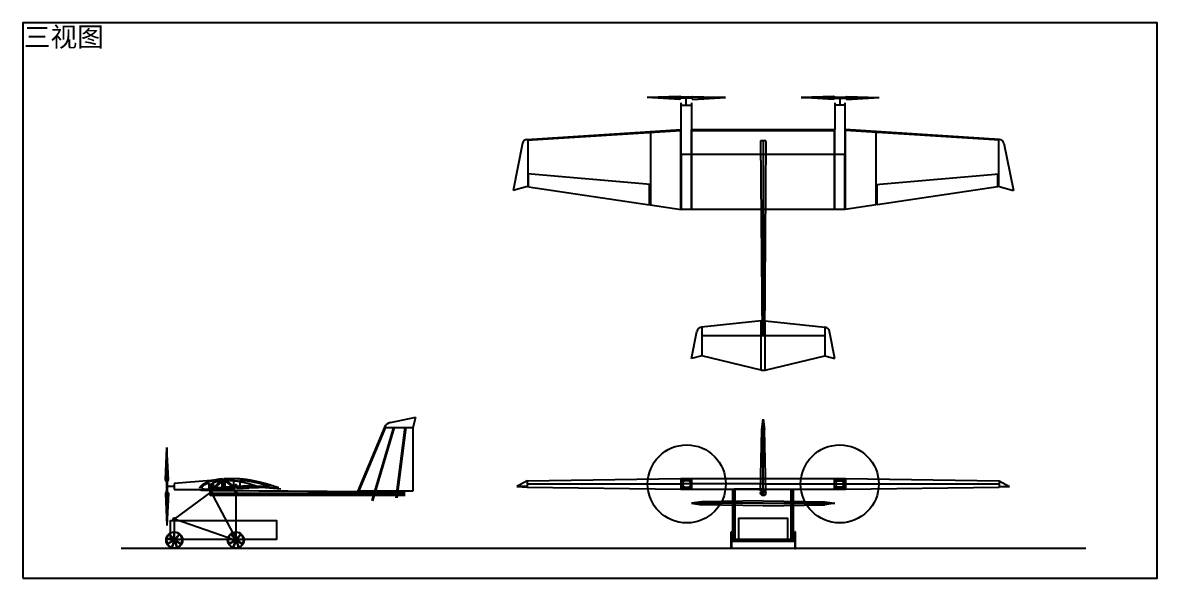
# Model space of a CAD drawing. Header units: millimetres. Extents: x 387 to 11444, y 601 to 6721.
# Drawn here: x 474 to 6007, y 601 to 3312 of the extents above; entities that cross this region are included whole.
import ezdxf

# ---------------------------------------------------------------- set-up
doc = ezdxf.new("R2010")
doc.units = ezdxf.units.MM
doc.layers.add('1', color=115, linetype='Continuous', plot=False)
doc.layers.add('tan', color=6, linetype='Continuous')
doc.styles.get("Standard").update_dxf_attribs({"font": 'arial.ttf'})

msp = doc.modelspace()

# ---------------------------------------------------------------- linework, layer by layer
for p, q in [((3678.071, 2952.058), (3519.499, 2946.058)), ((3900.499, 2946.058), (3519.499, 2946.058)), ((3677.928, 2936.987), (3519.499, 2946.058)), ((3684.999, 2944.058), (3677.928, 2936.987)), ((3684.999, 2948.058), (3678.071, 2952.058)), ((3734.999, 2948.058), (3684.999, 2948.058)), ((3734.999, 2944.058), (3684.999, 2944.058)), ((3709.999, 2910.058), (3709.999, 2944.058)), ((3734.999, 2948.058), (3741.927, 2952.058)), ((3734.999, 2944.058), (3742.07, 2936.987)), ((3741.927, 2952.058), (3900.499, 2946.058)), ((3742.07, 2936.987), (3900.499, 2946.058)), ((4428.071, 2952.058), (4269.499, 2946.058)), ((4269.499, 2946.058), (4650.499, 2946.058)), ((4427.928, 2936.987), (4269.499, 2946.058)), ((4434.999, 2944.058), (4427.928, 2936.987)), ((4434.999, 2948.058), (4428.071, 2952.058)), ((4434.999, 2948.058), (4484.999, 2948.058)), ((4434.999, 2944.058), (4484.999, 2944.058)), ((4459.999, 2910.058), (4459.999, 2944.058)), ((4484.999, 2948.058), (4491.927, 2952.058)), ((4484.999, 2944.058), (4492.07, 2936.987)), ((4491.927, 2952.058), (4650.499, 2946.058)), ((4492.07, 2936.987), (4650.499, 2946.058)), ((3684.999, 2790.058), (3684.999, 2920.058)), ((3684.999, 2910.058), (3734.999, 2910.058)), ((3734.999, 2920.058), (3734.999, 2790.058)), ((4434.999, 2920.058), (4434.999, 2790.058)), ((4484.999, 2910.058), (4434.999, 2910.058)), ((4484.999, 2790.058), (4484.999, 2920.058)), ((2932.589, 2741.904), (3684.999, 2790.058)), ((2932.589, 2737.904), (3684.999, 2786.058)), ((3535.999, 2780.458), (3535.999, 2422.309)), ((3682.999, 2400.058), (3682.999, 2790.058)), ((3684.999, 2400.058), (3684.999, 2790.058)), ((3734.999, 2790.058), (4434.999, 2790.058)), ((3734.999, 2400.058), (3734.999, 2790.058)), ((3734.999, 2786.058), (4434.999, 2786.058)), ((3736.999, 2400.058), (3736.999, 2790.058)), ((4432.999, 2400.058), (4432.999, 2790.058)), ((4434.999, 2400.058), (4434.999, 2790.058)), ((5237.409, 2741.904), (4484.999, 2790.058)), ((4484.999, 2400.058), (4484.999, 2790.058)), ((5237.409, 2737.904), (4484.999, 2786.058)), ((4486.999, 2400.058), (4486.999, 2790.058)), ((4633.999, 2780.458), (4633.999, 2422.309)), ((2911.512, 2723.5), (2864.999, 2493.003)), ((2936.999, 2742.058), (2936.999, 2511.759)), ((4072.499, 2735.058), (4079.499, 1785.058)), ((4097.499, 2735.058), (4072.499, 2735.058)), ((4084.999, 2735.058), (4084.999, 1785.058)), ((4097.499, 2735.058), (4090.499, 1785.058)), ((5232.999, 2742.058), (5232.999, 2511.759)), ((5258.486, 2723.5), (5304.999, 2493.003)), ((3684.999, 2670.058), (4484.999, 2670.058)), ((3686.999, 2400.058), (3686.999, 2670.058)), ((4482.999, 2400.058), (4482.999, 2670.058)), ((3535.999, 2522.636), (2934.999, 2574.058)), ((2940.999, 2511.162), (2940.999, 2573.545)), ((4633.999, 2522.636), (5234.999, 2574.058)), ((5228.999, 2511.162), (5228.999, 2573.545)), ((2934.999, 2511.759), (2864.999, 2493.003)), ((2934.999, 2511.759), (2936.999, 2511.759)), ((2940.999, 2511.162), (3529.999, 2423.205)), ((3529.999, 2423.205), (3529.999, 2523.149)), ((4639.999, 2423.205), (4639.999, 2523.149)), ((5228.999, 2511.162), (4639.999, 2423.205)), ((5234.999, 2511.759), (5232.999, 2511.759)), ((5234.999, 2511.759), (5304.999, 2493.003)), ((3533.999, 2422.607), (3684.999, 2400.058)), ((4484.999, 2400.058), (3684.999, 2400.058)), ((4635.999, 2422.607), (4484.999, 2400.058)), ((4074.999, 1857.058), (3784.829, 1827.04)), ((3784.999, 1827.058), (3784.999, 1687.058)), ((4074.999, 1617.058), (4074.999, 1857.058)), ((4074.999, 1857.058), (4094.999, 1857.058)), ((4094.999, 1617.058), (4094.999, 1857.058)), ((4094.999, 1857.058), (4385.169, 1827.04)), ((4384.999, 1827.058), (4384.999, 1687.058)), ((3734.999, 1673.661), (3761.122, 1805.434)), ((3784.999, 1785.058), (4384.999, 1785.058)), ((4434.999, 1673.661), (4408.876, 1805.434)), ((3784.999, 1687.058), (3734.999, 1673.661)), ((4074.999, 1617.058), (3784.999, 1687.058)), ((4094.999, 1617.058), (4384.999, 1687.058)), ((4384.999, 1687.058), (4434.999, 1673.661)), ((4074.999, 1617.058), (4094.999, 1617.058)), ((2267.422, 1361.327), (2391.797, 1387.058)), ((2378.4, 1337.058), (2391.797, 1387.058)), ((2238.638, 1337.626), (2108.4, 1027.058)), ((2242.638, 1337.626), (2112.4, 1027.058)), ((2281.481, 1337.621), (2176.561, 980.204)), ((2283.4, 1337.058), (2178.48, 979.64)), ((2285.319, 1336.495), (2180.399, 979.077)), ((2238.4, 1337.058), (2378.4, 1337.058)), ((2295.235, 994.268), (2338.439, 1337.682)), ((2300.196, 993.644), (2343.4, 1337.058)), ((2378.4, 1027.058), (2378.4, 1337.058)), ((4077.999, 1327.058), (4084.999, 1377.058)), ((4084.999, 1327.058), (4084.999, 1377.058)), ((4084.999, 1377.058), (4091.999, 1327.058)), ((4071.499, 1027.058), (4077.999, 1327.058)), ((4091.999, 1327.058), (4077.999, 1327.058)), ((4084.999, 1027.058), (4084.999, 1327.058)), ((4098.499, 1027.058), (4091.999, 1327.058)), ((1452.4, 1083.77), (1212.4, 1063.77)), ((1389.9, 1031.191), (1389.9, 1058.77)), ((1396.9, 1031.532), (1396.9, 1058.77)), ((1450.4, 1081.508), (1450.4, 1085.508)), ((1450.4, 1081.508), (1454.4, 1081.508)), ((1452.4, 1033.77), (1452.4, 1083.77)), ((1452.4, 1081.508), (1452.4, 1036.033)), ((1454.4, 1081.508), (1454.4, 1085.815)), ((1509.9, 1039.882), (1509.9, 1058.77)), ((1516.9, 1040.406), (1516.9, 1058.77)), ((1523.4, 1083.486), (1523.4, 1085.626)), ((1525.4, 1083.486), (1523.4, 1083.486)), ((1525.4, 1083.486), (1525.4, 1086.486)), ((2933.999, 1076.866), (2883.999, 1048.796)), ((2933.999, 1076.866), (3683.999, 1087.366)), ((2933.999, 1076.866), (2933.999, 1045.866)), ((2933.999, 1061.366), (3683.999, 1061.366)), ((3683.999, 1087.366), (3683.999, 1035.366)), ((3684.999, 1087.366), (3684.999, 1035.366)), ((3684.999, 1087.366), (4484.999, 1087.366)), ((4084.999, 1061.366), (3684.999, 1061.366)), ((3736.999, 1086.366), (3686.999, 1086.366)), ((3686.999, 1086.366), (3686.999, 1036.366)), ((3736.999, 1076.366), (3686.999, 1076.366)), ((3736.999, 1036.366), (3736.999, 1086.366)), ((4084.999, 1061.366), (4484.999, 1061.366)), ((4432.999, 1036.366), (4432.999, 1086.366)), ((4432.999, 1086.366), (4482.999, 1086.366)), ((4432.999, 1076.366), (4482.999, 1076.366)), ((4482.999, 1086.366), (4482.999, 1036.366)), ((4484.999, 1061.366), (4484.999, 1087.366)), ((4484.999, 1061.366), (4484.999, 1035.366)), ((4485.999, 1087.366), (5235.999, 1076.866)), ((4485.999, 1087.366), (4485.999, 1035.366)), ((4485.999, 1061.366), (5235.999, 1061.366)), ((5235.999, 1076.866), (5235.999, 1045.866)), ((5235.999, 1076.866), (5285.999, 1048.796)), ((1212.4, 1048.77), (1178.4, 1048.77)), ((1212.4, 1033.77), (1452.4, 1033.77)), ((1393.4, 1022.175), (1213.4, 891.175)), ((1388.4, 1030.558), (2338.4, 1023.558)), ((1388.4, 1004.558), (1388.4, 1029.558)), ((1388.4, 1029.558), (2338.4, 1022.558)), ((1388.4, 1017.058), (2338.4, 1017.058)), ((2338.4, 1011.558), (1388.4, 1004.558)), ((2338.4, 1010.558), (1388.4, 1003.558)), ((1388.4, 1007.058), (2338.4, 1007.058)), ((1513.4, 797.675), (1393.4, 1022.175)), ((1450.4, 1035.219), (1450.4, 1036.033)), ((1454.4, 1036.033), (1450.4, 1036.033)), ((1454.4, 1036.033), (1454.4, 1035.533)), ((1513.4, 1022.175), (1513.4, 797.675)), ((1523.4, 1040.883), (1523.4, 1043.025)), ((1525.4, 1043.025), (1523.4, 1043.025)), ((1525.4, 1040.025), (1525.4, 1043.025)), ((1621.4, 1046.79), (1733.041, 1037.268)), ((2108.4, 1027.058), (2378.4, 1027.058)), ((2933.999, 1048.796), (2883.999, 1048.796)), ((2883.999, 1048.796), (2933.999, 1045.866)), ((2933.999, 1045.866), (3683.999, 1035.366)), ((3684.999, 1035.366), (4484.999, 1035.366)), ((3686.999, 1046.366), (3736.999, 1046.366)), ((3686.999, 1036.366), (3736.999, 1036.366)), ((3936.999, 792.175), (3936.999, 1035.366)), ((3938.999, 792.175), (3938.999, 1035.366)), ((3940.999, 792.175), (3940.999, 1035.366)), ((3942.999, 792.175), (3942.999, 1035.366)), ((4084.999, 1035.366), (3942.999, 1035.366)), ((3944.999, 792.175), (3944.999, 1035.366)), ((3946.999, 792.175), (3946.999, 1035.366)), ((3948.999, 792.175), (3948.999, 1035.366)), ((4071.499, 1027.058), (4098.499, 1027.058)), ((4220.999, 792.175), (4220.999, 1035.366)), ((4222.999, 792.175), (4222.999, 1035.366)), ((4224.999, 792.175), (4224.999, 1035.366)), ((4226.999, 792.175), (4226.999, 1035.366)), ((4228.999, 792.175), (4228.999, 1035.366)), ((4230.999, 792.175), (4230.999, 1035.366)), ((4232.999, 792.175), (4232.999, 1035.366)), ((4482.999, 1046.366), (4432.999, 1046.366)), ((4482.999, 1036.366), (4432.999, 1036.366)), ((4485.999, 1035.366), (5235.999, 1045.866)), ((5235.999, 1048.796), (5285.999, 1048.796)), ((5285.999, 1048.796), (5235.999, 1045.866)), ((3784.999, 974.058), (3734.999, 967.058)), ((3784.999, 967.058), (3734.999, 967.058)), ((3734.999, 967.058), (3784.999, 960.058)), ((4084.999, 979.058), (3784.999, 974.058)), ((3784.999, 960.058), (3784.999, 974.058)), ((4084.999, 967.058), (3784.999, 967.058)), ((4084.999, 955.058), (3784.999, 960.058)), ((4084.999, 979.058), (4384.999, 974.058)), ((4084.999, 967.058), (4384.999, 967.058)), ((4084.999, 955.058), (4384.999, 960.058)), ((4384.999, 960.058), (4384.999, 974.058)), ((4384.999, 974.058), (4434.999, 967.058)), ((4384.999, 967.058), (4434.999, 967.058)), ((4434.999, 967.058), (4384.999, 960.058)), ((1213.4, 891.175), (1513.4, 787.175)), ((1213.4, 791.175), (1213.4, 891.175)), ((3940.999, 901.175), (3948.999, 901.175)), ((3940.999, 893.175), (3948.999, 893.175)), ((4228.999, 901.175), (4220.999, 901.175)), ((4228.999, 893.175), (4220.999, 893.175)), ((3927.999, 747.175), (3927.999, 827.175)), ((3927.999, 827.175), (3929.999, 827.175)), ((3929.999, 827.175), (3929.999, 747.175)), ((3934.999, 792.175), (4234.999, 792.175)), ((3934.999, 782.175), (4234.999, 782.175)), ((4239.999, 827.175), (4239.999, 747.175)), ((4241.999, 827.175), (4239.999, 827.175)), ((4241.999, 747.175), (4241.999, 827.175)), ((5658.34, 747.175), (953.4, 747.175)), ((3929.999, 747.175), (3927.999, 747.175)), ((4239.999, 747.175), (4241.999, 747.175))]:
    msp.add_line(p, q)
at = {"linetype": 'Continuous'}
for points in [[(1450.4, 1085.508), (1449.923, 1085.47), (1446.217, 1085.143), (1442.539, 1084.78), (1438.861, 1084.377), (1435.203, 1083.942), (1431.57, 1083.472), (1427.949, 1082.961), (1424.352, 1082.415), (1420.776, 1081.825), (1417.219, 1081.199), (1413.688, 1080.529), (1410.177, 1079.82), (1406.702, 1079.067), (1403.255, 1078.274), (1399.841, 1077.433), (1396.451, 1076.549), (1393.097, 1075.621), (1389.788, 1074.653), (1386.525, 1073.638), (1383.304, 1072.575), (1380.132, 1071.477), (1377.031, 1070.332), (1373.989, 1069.143), (1371.011, 1067.911), (1368.114, 1066.643), (1365.306, 1065.344), (1362.604, 1064.015), (1360.009, 1062.662), (1357.531, 1061.29), (1355.195, 1059.916), (1353.001, 1058.542), (1350.956, 1057.189), (1349.081, 1055.863), (1347.365, 1054.572), (1345.808, 1053.327), (1344.411, 1052.139), (1343.158, 1051.008), (1342.045, 1049.933), (1341.053, 1048.918), (1340.169, 1047.959), (1339.387, 1047.061), (1338.7, 1046.207), (1338.086, 1045.398), (1337.546, 1044.639), (1337.074, 1043.918), (1336.656, 1043.227), (1336.288, 1042.572), (1335.962, 1041.944), (1335.676, 1041.349), (1335.424, 1040.775), (1335.377, 1040.66)], [(1450.478, 1084.511), (1450.006, 1084.474), (1446.31, 1084.147), (1442.643, 1083.785), (1438.975, 1083.384), (1435.326, 1082.95), (1431.704, 1082.481), (1428.093, 1081.972), (1424.509, 1081.427), (1420.944, 1080.839), (1417.399, 1080.215), (1413.88, 1079.548), (1410.382, 1078.841), (1406.92, 1078.091), (1403.487, 1077.301), (1400.087, 1076.464), (1396.711, 1075.583), (1393.371, 1074.659), (1390.077, 1073.696), (1386.83, 1072.686), (1383.624, 1071.628), (1380.469, 1070.535), (1377.386, 1069.397), (1374.362, 1068.215), (1371.403, 1066.99), (1368.524, 1065.731), (1365.737, 1064.442), (1363.056, 1063.122), (1360.482, 1061.781), (1358.027, 1060.422), (1355.714, 1059.061), (1353.542, 1057.701), (1351.521, 1056.364), (1349.67, 1055.055), (1347.978, 1053.782), (1346.445, 1052.556), (1345.07, 1051.386), (1343.84, 1050.276), (1342.75, 1049.224), (1341.778, 1048.23), (1340.913, 1047.292), (1340.154, 1046.419), (1339.487, 1045.591), (1338.891, 1044.806), (1338.372, 1044.076), (1337.92, 1043.385), (1337.519, 1042.723), (1337.168, 1042.097), (1336.857, 1041.497), (1336.585, 1040.93), (1336.344, 1040.382), (1336.301, 1040.279)], [(1621.4, 1046.79), (1621.2, 1046.866), (1620.999, 1046.943), (1620.8, 1047.019), (1620.6, 1047.096), (1620.036, 1047.32), (1619.473, 1047.548), (1618.912, 1047.779), (1618.352, 1048.013), (1617.491, 1048.374), (1616.629, 1048.734), (1615.767, 1049.093), (1614.903, 1049.445), (1613.768, 1049.898), (1612.628, 1050.341), (1611.485, 1050.772), (1610.338, 1051.195), (1608.923, 1051.704), (1607.504, 1052.202), (1606.082, 1052.69), (1604.657, 1053.172), (1602.972, 1053.734), (1601.286, 1054.287), (1599.597, 1054.835), (1597.906, 1055.377), (1595.984, 1055.986), (1594.062, 1056.588), (1592.136, 1057.184), (1590.209, 1057.773), (1588.08, 1058.417), (1585.95, 1059.053), (1583.817, 1059.682), (1581.682, 1060.304), (1579.376, 1060.965), (1577.068, 1061.618), (1574.758, 1062.261), (1572.444, 1062.895), (1569.99, 1063.557), (1567.534, 1064.209), (1565.075, 1064.849), (1562.612, 1065.478), (1560.038, 1066.122), (1557.463, 1066.752), (1554.884, 1067.369), (1552.301, 1067.971), (1549.635, 1068.578), (1546.966, 1069.167), (1544.294, 1069.74), (1541.616, 1070.297), (1538.883, 1070.846), (1536.146, 1071.375), (1533.405, 1071.884), (1530.66, 1072.373), (1527.876, 1072.848), (1525.088, 1073.301), (1522.298, 1073.733), (1519.503, 1074.143), (1516.689, 1074.534), (1513.875, 1074.902), (1511.057, 1075.248), (1508.235, 1075.57), (1505.415, 1075.869), (1502.594, 1076.144), (1499.771, 1076.396), (1496.945, 1076.625), (1494.143, 1076.828), (1491.341, 1077.008), (1488.536, 1077.164), (1485.73, 1077.296), (1482.971, 1077.401), (1480.211, 1077.482), (1477.451, 1077.539), (1474.69, 1077.57), (1471.995, 1077.576), (1469.301, 1077.558), (1466.608, 1077.513), (1463.914, 1077.443), (1461.309, 1077.35), (1458.705, 1077.231), (1456.104, 1077.086), (1453.503, 1076.913), (1451.01, 1076.72), (1448.52, 1076.501), (1446.033, 1076.255), (1443.548, 1075.98), (1441.187, 1075.691), (1438.83, 1075.376), (1436.477, 1075.031), (1434.128, 1074.657), (1431.915, 1074.277), (1429.707, 1073.868), (1427.506, 1073.43), (1425.31, 1072.962), (1423.262, 1072.496), (1421.222, 1072.001), (1419.188, 1071.477), (1417.162, 1070.924), (1415.292, 1070.383), (1413.431, 1069.815), (1411.579, 1069.218), (1409.736, 1068.59), (1408.059, 1067.987), (1406.393, 1067.356), (1404.738, 1066.696), (1403.096, 1066.006), (1401.622, 1065.355), (1400.161, 1064.677), (1398.714, 1063.97), (1397.283, 1063.232), (1396.023, 1062.547), (1394.778, 1061.835), (1393.551, 1061.094), (1392.341, 1060.323), (1391.299, 1059.621), (1390.275, 1058.894), (1389.273, 1058.139), (1388.295, 1057.353), (1387.478, 1056.654), (1386.684, 1055.931), (1385.913, 1055.181), (1385.17, 1054.4), (1384.572, 1053.725), (1384.003, 1053.027), (1383.468, 1052.306), (1382.976, 1051.56), (1382.615, 1050.942), (1382.285, 1050.304), (1381.985, 1049.643), (1381.716, 1048.956), (1381.538, 1048.419), (1381.405, 1047.873), (1381.349, 1047.327), (1381.4, 1046.79), (1381.537, 1046.363), (1381.752, 1045.958), (1382.03, 1045.589), (1382.357, 1045.266), (1382.908, 1044.887), (1383.515, 1044.606), (1384.158, 1044.395), (1384.817, 1044.222), (1385.782, 1043.994), (1386.741, 1043.787), (1387.698, 1043.603), (1388.66, 1043.444), (1389.938, 1043.273), (1391.225, 1043.138), (1392.518, 1043.034), (1393.812, 1042.951), (1395.417, 1042.869), (1397.021, 1042.807), (1398.624, 1042.763), (1400.228, 1042.737), (1402.134, 1042.725), (1404.041, 1042.733), (1405.947, 1042.757), (1407.855, 1042.796), (1410.048, 1042.853), (1412.241, 1042.925), (1414.433, 1043.008), (1416.624, 1043.102), (1419.084, 1043.219), (1421.543, 1043.346), (1424.001, 1043.482), (1426.46, 1043.627), (1429.162, 1043.793), (1431.863, 1043.967), (1434.563, 1044.148), (1437.264, 1044.334), (1440.181, 1044.54), (1443.096, 1044.75), (1446.011, 1044.965), (1448.926, 1045.182), (1452.025, 1045.415), (1455.123, 1045.651), (1458.221, 1045.888), (1461.32, 1046.126), (1464.567, 1046.377), (1467.814, 1046.627), (1471.061, 1046.878), (1474.308, 1047.127), (1477.668, 1047.383), (1481.025, 1047.638), (1484.384, 1047.888), (1487.744, 1048.137), (1491.174, 1048.386), (1494.605, 1048.631), (1498.035, 1048.871), (1501.467, 1049.105), (1504.928, 1049.335), (1508.388, 1049.558), (1511.85, 1049.774), (1515.312, 1049.981), (1518.761, 1050.179), (1522.209, 1050.367), (1525.658, 1050.545), (1529.108, 1050.712), (1532.495, 1050.864), (1535.88, 1051.005), (1539.267, 1051.134), (1542.656, 1051.248), (1545.93, 1051.345), (1549.203, 1051.428), (1552.477, 1051.496), (1555.752, 1051.548), (1558.862, 1051.583), (1561.97, 1051.602), (1565.078, 1051.606), (1568.187, 1051.593), (1571.079, 1051.564), (1573.969, 1051.52), (1576.859, 1051.458), (1579.75, 1051.379), (1582.375, 1051.292), (1584.998, 1051.187), (1587.62, 1051.066), (1590.243, 1050.926), (1592.555, 1050.787), (1594.865, 1050.632), (1597.175, 1050.459), (1599.483, 1050.267), (1601.44, 1050.087), (1603.395, 1049.891), (1605.348, 1049.675), (1607.3, 1049.437), (1608.854, 1049.23), (1610.406, 1049.007), (1611.955, 1048.764), (1613.501, 1048.503), (1614.611, 1048.302), (1615.718, 1048.089), (1616.822, 1047.864), (1617.924, 1047.627), (1618.58, 1047.48), (1619.234, 1047.329), (1619.886, 1047.172), (1620.538, 1047.01), (1620.753, 1046.955), (1620.969, 1046.901), (1621.184, 1046.846), (1621.4, 1046.79), (1621.4, 1046.79)], [(1389.9, 1058.77), (1396.9, 1058.77)], [(1523.4, 1085.626), (1521.832, 1085.737), (1518.007, 1085.981), (1514.191, 1086.2), (1510.37, 1086.384), (1506.544, 1086.551), (1502.736, 1086.687), (1498.924, 1086.791), (1495.11, 1086.871), (1491.306, 1086.923), (1487.51, 1086.943), (1483.709, 1086.935), (1479.925, 1086.899), (1476.142, 1086.831), (1472.37, 1086.731), (1468.602, 1086.599), (1464.842, 1086.44), (1461.1, 1086.248), (1457.361, 1086.021), (1454.4, 1085.815)], [(1460.4, 1070.806), (1460.4, 1045.349)], [(1503.9, 1054.828), (1503.9, 1077.769)], [(1509.9, 1058.77), (1516.9, 1058.77)], [(1722.401, 1041.641), (1721.268, 1042.099), (1718.164, 1043.299), (1714.92, 1044.491), (1711.564, 1045.687), (1708.1, 1046.875), (1704.536, 1048.071), (1700.904, 1049.263), (1697.22, 1050.455), (1693.504, 1051.639), (1689.756, 1052.811), (1685.992, 1053.975), (1682.208, 1055.131), (1678.424, 1056.271), (1674.632, 1057.395), (1670.84, 1058.507), (1667.036, 1059.603), (1663.224, 1060.687), (1659.412, 1061.755), (1655.592, 1062.811), (1651.772, 1063.851), (1647.952, 1064.875), (1644.132, 1065.883), (1640.316, 1066.871), (1636.496, 1067.843), (1632.676, 1068.795), (1628.864, 1069.727), (1625.04, 1070.643), (1621.216, 1071.539), (1617.4, 1072.419), (1613.58, 1073.275), (1609.76, 1074.111), (1605.948, 1074.927), (1602.14, 1075.715), (1598.324, 1076.483), (1594.512, 1077.231), (1590.704, 1077.955), (1586.896, 1078.651), (1583.084, 1079.327), (1579.268, 1079.975), (1575.448, 1080.603), (1571.636, 1081.207), (1567.82, 1081.783), (1564, 1082.335), (1560.176, 1082.863), (1556.352, 1083.367), (1552.532, 1083.843), (1548.708, 1084.295), (1544.876, 1084.723), (1541.052, 1085.123), (1537.224, 1085.495), (1533.396, 1085.843), (1529.564, 1086.167), (1525.728, 1086.463), (1525.4, 1086.486)], [(1336.226, 1034.182), (1336.437, 1034.049), (1336.911, 1033.807), (1337.442, 1033.588), (1338.044, 1033.386), (1338.719, 1033.193), (1339.476, 1033.002), (1340.315, 1032.805), (1341.226, 1032.595), (1342.221, 1032.378), (1343.322, 1032.165), (1344.53, 1031.94), (1345.863, 1031.728), (1347.356, 1031.531), (1349.027, 1031.346), (1350.907, 1031.18), (1353.019, 1031.029), (1355.389, 1030.897), (1358.017, 1030.782), (1360.889, 1030.694), (1363.98, 1030.635), (1367.261, 1030.615), (1370.699, 1030.627), (1374.262, 1030.679), (1377.942, 1030.758), (1381.683, 1030.87), (1385.497, 1031.006), (1389.356, 1031.166), (1389.9, 1031.191)], [(1336.756, 1035.03), (1336.931, 1034.92), (1337.33, 1034.716), (1337.792, 1034.525), (1338.341, 1034.341), (1338.979, 1034.158), (1339.713, 1033.974), (1340.542, 1033.778), (1341.445, 1033.57), (1342.422, 1033.358), (1343.509, 1033.148), (1344.7, 1032.926), (1346.007, 1032.718), (1347.477, 1032.524), (1349.126, 1032.341), (1350.987, 1032.176), (1353.082, 1032.027), (1355.439, 1031.896), (1358.054, 1031.781), (1360.913, 1031.694), (1363.993, 1031.635), (1367.262, 1031.615), (1370.69, 1031.627), (1374.243, 1031.678), (1377.916, 1031.758), (1381.65, 1031.87), (1385.459, 1032.005), (1389.312, 1032.165), (1389.853, 1032.19)], [(1396.9, 1031.532), (1397.163, 1031.545), (1401.108, 1031.757), (1405.06, 1031.989), (1409.037, 1032.233), (1413.022, 1032.489), (1417.036, 1032.756), (1421.058, 1033.032), (1425.088, 1033.316), (1429.128, 1033.608), (1433.17, 1033.904), (1437.213, 1034.208), (1441.26, 1034.516), (1445.303, 1034.824), (1449.342, 1035.136), (1450.4, 1035.219)], [(1454.4, 1035.533), (1457.458, 1035.768), (1461.508, 1036.088), (1465.553, 1036.412), (1469.597, 1036.728), (1473.644, 1037.052), (1477.708, 1037.376), (1481.769, 1037.696), (1485.841, 1038.016), (1489.913, 1038.34), (1493.982, 1038.656), (1498.05, 1038.972), (1502.115, 1039.288), (1506.176, 1039.596), (1509.9, 1039.882)], [(1516.9, 1040.406), (1518.322, 1040.512), (1522.359, 1040.808), (1523.4, 1040.883)], [(1525.4, 1040.025), (1526.472, 1040.103), (1530.524, 1040.387), (1534.58, 1040.671), (1538.636, 1040.951), (1542.684, 1041.223), (1546.732, 1041.491), (1550.776, 1041.751), (1554.812, 1042.003), (1558.848, 1042.247), (1562.88, 1042.483), (1566.904, 1042.711), (1570.932, 1042.931), (1574.96, 1043.143), (1578.984, 1043.347), (1583.004, 1043.543), (1587.012, 1043.727), (1591.024, 1043.899), (1595.032, 1044.063), (1599.028, 1044.215), (1603.02, 1044.347), (1607.02, 1044.475), (1611.008, 1044.591), (1614.992, 1044.691), (1618.976, 1044.775), (1622.952, 1044.851), (1626.92, 1044.911), (1630.888, 1044.955), (1634.852, 1044.983), (1638.808, 1044.999), (1642.752, 1044.995), (1646.696, 1044.975), (1650.632, 1044.939), (1654.556, 1044.883), (1658.48, 1044.811), (1662.388, 1044.719), (1666.288, 1044.607), (1670.176, 1044.471), (1674.056, 1044.315), (1677.916, 1044.143), (1681.76, 1043.943), (1685.576, 1043.719), (1689.372, 1043.467), (1693.144, 1043.191), (1696.872, 1042.895), (1700.544, 1042.563), (1704.164, 1042.199), (1707.716, 1041.803), (1711.192, 1041.371), (1711.4, 1041.342)]]:
    msp.add_lwpolyline(points, dxfattribs=at)
for points in [[(1383.9, 1040.821), (1383.9, 1060.716, 0.52806591), (1378.444, 1064.442), (1376.229, 1063.576), (1373.362, 1062.39), (1370.576, 1061.171), (1367.89, 1059.929), (1365.315, 1058.662), (1362.85, 1057.376), (1360.506, 1056.079), (1358.309, 1054.786), (1356.249, 1053.496), (1354.345, 1052.237), (1352.617, 1051.014), (1350.658, 1049.542, 0.69954286), (1354.477, 1036.957), (1355.687, 1036.89), (1358.24, 1036.778), (1361.038, 1036.693), (1364.057, 1036.634), (1367.269, 1036.615), (1370.645, 1036.627), (1374.153, 1036.678), (1377.787, 1036.756), (1380.019, 1036.823, 0.40549058), (1383.9, 1040.821)], [(1432.48, 1077.539), (1432.374, 1077.526), (1428.818, 1077.024), (1425.291, 1076.489), (1421.784, 1075.91), (1418.298, 1075.297), (1414.841, 1074.641), (1411.406, 1073.947), (1408.01, 1073.211), (1406.003, 1072.749, 0.34943149), (1402.9, 1068.851), (1402.9, 1048.988)], [(1415.74, 1038.683), (1416.631, 1038.743), (1420.642, 1039.018), (1424.661, 1039.301), (1428.695, 1039.592), (1432.726, 1039.888), (1436.763, 1040.191), (1440.805, 1040.499), (1442.703, 1040.643, 0.3921204), (1446.4, 1044.632), (1446.4, 1068.017)], [(1503.9, 1077.769, 0.40809378), (1499.983, 1081.768), (1495.024, 1081.872), (1491.259, 1081.923), (1487.502, 1081.943), (1483.738, 1081.935), (1479.994, 1081.899), (1476.253, 1081.832), (1472.524, 1081.733), (1472.485, 1081.732)], [(1537.816, 1079.428, 0.44508003), (1533.4, 1075.45), (1533.4, 1050.89), (1533.4, 1050.89, 0.43400395), (1537.668, 1046.899), (1542.281, 1047.209), (1546.341, 1047.478), (1550.396, 1047.739), (1554.444, 1047.991), (1558.491, 1048.236), (1562.535, 1048.473), (1566.57, 1048.701), (1570.61, 1048.922), (1574.65, 1049.135), (1578.686, 1049.339), (1582.72, 1049.536), (1586.746, 1049.721), (1590.773, 1049.893), (1594.795, 1050.058), (1598.814, 1050.211), (1602.825, 1050.344), (1606.836, 1050.472), (1610.845, 1050.589), (1614.853, 1050.689), (1618.855, 1050.773), (1622.849, 1050.85), (1626.841, 1050.91), (1630.833, 1050.954), (1634.818, 1050.983), (1638.799, 1050.999), (1642.77, 1050.995), (1646.738, 1050.975), (1650.702, 1050.938), (1654.653, 1050.882), (1658.605, 1050.809), (1662.544, 1050.717), (1666.479, 1050.604), (1670.401, 1050.466), (1674.31, 1050.309), (1677.95, 1050.147), (1676.706, 1050.522), (1672.935, 1051.64), (1669.165, 1052.745), (1665.385, 1053.834), (1661.594, 1054.912), (1657.803, 1055.974), (1654.004, 1057.024), (1650.207, 1058.058), (1646.409, 1059.076), (1642.614, 1060.078), (1638.824, 1061.059), (1635.03, 1062.024), (1631.238, 1062.97), (1627.452, 1063.895), (1623.656, 1064.804), (1619.857, 1065.695), (1616.07, 1066.568), (1612.282, 1067.417), (1608.49, 1068.246), (1604.712, 1069.055), (1600.94, 1069.836), (1597.154, 1070.598), (1593.374, 1071.34), (1589.604, 1072.056), (1585.832, 1072.746), (1582.058, 1073.415), (1578.279, 1074.057), (1574.491, 1074.679), (1570.718, 1075.277), (1566.943, 1075.847), (1563.16, 1076.394), (1559.373, 1076.917), (1555.589, 1077.415), (1551.809, 1077.886), (1548.022, 1078.334), (1544.231, 1078.757), (1537.816, 1079.428)], [(1460.4, 1045.349, 0.43724285), (1464.711, 1041.361), (1469.203, 1041.712), (1473.245, 1042.036), (1477.311, 1042.36), (1481.376, 1042.68), (1485.45, 1043), (1489.521, 1043.324), (1492.354, 1043.544)]]:
    msp.add_lwpolyline(points, format="xyb", dxfattribs=at)
for points in [[(1402.9, 1042.007), (1402.9, 1037.873), (1404.701, 1037.978), (1407.555, 1038.153), (1446.4, 1074.997), (1446.4, 1079.132), (1443.161, 1078.812), (1441.513, 1078.632)], [(1503.9, 1048.365), (1464.772, 1081.43), (1461.379, 1081.256), (1460.4, 1081.196), (1460.4, 1077.269), (1499.639, 1044.11), (1501.732, 1044.273), (1503.9, 1044.438)]]:
    msp.add_lwpolyline(points, close=True, dxfattribs=at)
for points in [[(3964.999, 792.175), (4204.999, 792.175), (4204.999, 892.175), (3964.999, 892.175)], [(1193.4, 791.675), (1713.4, 791.675), (1713.4, 881.675), (1193.4, 881.675)]]:
    msp.add_lwpolyline(points, close=True)
for centre, radius in [((3711.999, 1061.366), 190.5), ((4457.999, 1061.366), 190.5), ((3711.999, 1061.366), 19.25), ((4457.999, 1061.366), 19.25), ((1393.4, 1022.175), 4), ((1513.4, 1022.175), 4), ((4084.999, 1017.058), 12.5), ((4084.999, 1017.058), 5), ((1213.4, 891.175), 5)]:
    msp.add_circle(centre, radius)
for centre, radius, start, end in [((2934.058, 2718.951), 23, 93.661936, 168.591162), ((5235.94, 2718.951), 23, 11.408838, 86.338064), ((3787.607, 1800.184), 27, 95.906141, 168.786829), ((4382.391, 1800.184), 27, 11.213171, 84.093859), ((2275.525, 1322.157), 40, 101.688557, 157.249024), ((1432.865, 1074.564), 3, 313.485744, 97.380316), ((1443.4, 1068.017), 3, 0, 133.485744), ((1463.4, 1070.806), 3, 49.801099, 180), ((1472.609, 1078.735), 3, 91.515408, 229.801099), ((1500.9, 1054.828), 3, 229.801099, 0), ((1405.9, 1048.988), 3, 180, 313.485744), ((1415.634, 1041.681), 3, 133.485744, 275.6121), ((1492.121, 1046.535), 3, 274.441785, 49.801099)]:
    msp.add_arc(centre, radius, start, end)
at = {"layer": '1'}
msp.add_line((1212.4, 1063.77), (1212.4, 1033.77), dxfattribs=at)
msp.add_lwpolyline([(473.869, 600.998), (6006.826, 600.998), (6006.826, 3311.65), (473.869, 3311.65)], close=True, dxfattribs=at)
for centre, radius in [((1393.4, 1022.175), 1.5), ((1513.4, 1022.175), 1.5), ((1213.4, 891.175), 1.5), ((1513.4, 797.675), 3.5), ((1513.4, 797.675), 1.5)]:
    msp.add_circle(centre, radius, dxfattribs=at)
at = {"layer": 'tan'}
for p, q in [((1170.4, 1080.698), (1176.4, 1239.27)), ((1176.4, 1239.27), (1176.4, 858.27)), ((1185.471, 1080.841), (1176.4, 1239.27)), ((1174.4, 1073.77), (1170.4, 1080.698)), ((1174.4, 1073.77), (1174.4, 1023.77)), ((1178.4, 1073.77), (1185.471, 1080.841)), ((1178.4, 1073.77), (1178.4, 1023.77)), ((1174.4, 1023.77), (1170.4, 1016.842)), ((1170.4, 1016.842), (1176.4, 858.27)), ((1185.471, 1016.699), (1176.4, 858.27)), ((1178.4, 1023.77), (1185.471, 1016.699)), ((1203.756, 787.86), (1178.832, 792.255)), ((1204.103, 789.829), (1179.179, 794.224)), ((1204.572, 783.233), (1182.654, 770.578)), ((1205.572, 781.501), (1183.654, 768.846)), ((1206.452, 793.898), (1190.184, 813.286)), ((1207.985, 795.184), (1191.716, 814.572)), ((1209.171, 778.48), (1200.515, 754.698)), ((1211.05, 777.796), (1202.394, 754.014)), ((1212.4, 796.791), (1212.4, 822.1)), ((1214.4, 796.791), (1214.4, 822.1)), ((1215.749, 777.796), (1224.405, 754.014)), ((1217.628, 778.48), (1226.284, 754.698)), ((1218.815, 795.184), (1235.083, 814.572)), ((1220.347, 793.898), (1236.615, 813.286)), ((1221.227, 781.501), (1243.146, 768.846)), ((1222.227, 783.233), (1244.146, 770.578)), ((1222.696, 789.829), (1247.62, 794.224)), ((1223.043, 787.86), (1247.968, 792.255)), ((1503.756, 787.86), (1478.832, 792.255)), ((1504.103, 789.829), (1479.179, 794.224)), ((1504.572, 783.233), (1482.654, 770.578)), ((1505.572, 781.501), (1483.654, 768.846)), ((1506.452, 793.898), (1490.184, 813.286)), ((1507.985, 795.184), (1491.716, 814.572)), ((1509.171, 778.48), (1500.515, 754.698)), ((1511.05, 777.796), (1502.394, 754.014)), ((1512.4, 796.791), (1512.4, 822.1)), ((1514.4, 796.791), (1514.4, 822.1)), ((1515.749, 777.796), (1524.405, 754.014)), ((1517.628, 778.48), (1526.284, 754.698)), ((1518.815, 795.184), (1535.083, 814.572)), ((1520.347, 793.898), (1536.615, 813.286)), ((1521.227, 781.501), (1543.146, 768.846)), ((1522.227, 783.233), (1544.146, 770.578)), ((1522.696, 789.829), (1547.62, 794.224)), ((1523.043, 787.86), (1547.968, 792.255))]:
    msp.add_line(p, q, dxfattribs=at)
for centre, radius in [((1213.4, 787.175), 40), ((1207.737, 788.173), 1), ((1208.42, 784.3), 1), ((1209.704, 791.579), 1), ((1213.4, 787.175), 4), ((1211.433, 781.771), 1), ((1213.4, 792.925), 1), ((1215.366, 781.771), 1), ((1217.096, 791.579), 1), ((1218.379, 784.3), 1), ((1219.062, 788.173), 1), ((1513.4, 787.175), 40), ((1507.737, 788.173), 1), ((1508.42, 784.3), 1), ((1509.704, 791.579), 1), ((1513.4, 787.175), 4), ((1511.433, 781.771), 1), ((1513.4, 792.925), 1), ((1515.366, 781.771), 1), ((1517.096, 791.579), 1), ((1518.379, 784.3), 1), ((1519.062, 788.173), 1)]:
    msp.add_circle(centre, radius, dxfattribs=at)
for centre, radius, start, end in [((1213.4, 787.175), 37.6, 175.722765, 204.277235), ((1178.397, 789.793), 2.5, 80, 175.722765), ((1179.613, 796.686), 2.5, 164.277235, 260), ((1213.4, 787.175), 37.6, 135.722765, 164.277235), ((1188.269, 811.679), 2.5, 40, 135.722765), ((1193.631, 816.179), 2.5, 124.277235, 220), ((1213.4, 787.175), 37.6, 95.722765, 124.277235), ((1203.322, 785.398), 2.5, 300, 80), ((1204.537, 792.291), 2.5, 260, 40), ((1206.822, 779.336), 2.5, 340, 120), ((1209.9, 796.791), 2.5, 220, 0), ((1209.9, 822.1), 2.5, 0, 95.722765), ((1213.4, 776.941), 2.5, 20, 160), ((1216.9, 822.1), 2.5, 84.277235, 180), ((1216.9, 796.791), 2.5, 180, 320), ((1213.4, 787.175), 37.6, 55.722765, 84.277235), ((1219.977, 779.336), 2.5, 60, 200), ((1222.262, 792.291), 2.5, 140, 280), ((1223.477, 785.398), 2.5, 100, 240), ((1233.168, 816.179), 2.5, 320, 55.722765), ((1238.53, 811.679), 2.5, 44.277235, 140), ((1213.4, 787.175), 37.6, 15.722765, 44.277235), ((1247.186, 796.686), 2.5, 280, 15.722765), ((1213.4, 787.175), 37.6, 335.722765, 4.277235), ((1248.402, 789.793), 2.5, 4.277235, 100), ((1513.4, 787.175), 37.6, 175.722765, 204.277235), ((1478.397, 789.793), 2.5, 80, 175.722765), ((1479.613, 796.686), 2.5, 164.277235, 260), ((1513.4, 787.175), 37.6, 135.722765, 164.277235), ((1488.269, 811.679), 2.5, 40, 135.722765), ((1493.631, 816.179), 2.5, 124.277235, 220), ((1513.4, 787.175), 37.6, 95.722765, 124.277235), ((1503.322, 785.398), 2.5, 300, 80), ((1504.537, 792.291), 2.5, 260, 40), ((1506.822, 779.336), 2.5, 340, 120), ((1509.9, 796.791), 2.5, 220, 0), ((1509.9, 822.1), 2.5, 0, 95.722765), ((1513.4, 776.941), 2.5, 20, 160), ((1516.9, 822.1), 2.5, 84.277235, 180), ((1516.9, 796.791), 2.5, 180, 320), ((1513.4, 787.175), 37.6, 55.722765, 84.277235), ((1519.977, 779.336), 2.5, 60, 200), ((1522.262, 792.291), 2.5, 140, 280), ((1523.477, 785.398), 2.5, 100, 240), ((1533.168, 816.179), 2.5, 320, 55.722765), ((1538.53, 811.679), 2.5, 44.277235, 140), ((1513.4, 787.175), 37.6, 15.722765, 44.277235), ((1547.186, 796.686), 2.5, 280, 15.722765), ((1513.4, 787.175), 37.6, 335.722765, 4.277235), ((1548.402, 789.793), 2.5, 4.277235, 100), ((1181.404, 772.743), 2.5, 204.277235, 300), ((1184.904, 766.681), 2.5, 120, 215.722765), ((1213.4, 787.175), 37.6, 215.722765, 244.277235), ((1198.166, 755.553), 2.5, 244.277235, 340), ((1204.743, 753.159), 2.5, 160, 255.722765), ((1213.4, 787.175), 37.6, 255.722765, 284.277235), ((1222.056, 753.159), 2.5, 284.277235, 20), ((1228.634, 755.553), 2.5, 200, 295.722765), ((1213.4, 787.175), 37.6, 295.722765, 324.277235), ((1241.896, 766.681), 2.5, 324.277235, 60), ((1245.396, 772.743), 2.5, 240, 335.722765), ((1481.404, 772.743), 2.5, 204.277235, 300), ((1484.904, 766.681), 2.5, 120, 215.722765), ((1513.4, 787.175), 37.6, 215.722765, 244.277235), ((1498.166, 755.553), 2.5, 244.277235, 340), ((1504.743, 753.159), 2.5, 160, 255.722765), ((1513.4, 787.175), 37.6, 255.722765, 284.277235), ((1522.056, 753.159), 2.5, 284.277235, 20), ((1528.634, 755.553), 2.5, 200, 295.722765), ((1513.4, 787.175), 37.6, 295.722765, 324.277235), ((1541.896, 766.681), 2.5, 324.277235, 60), ((1545.396, 772.743), 2.5, 240, 335.722765)]:
    msp.add_arc(centre, radius, start, end, dxfattribs=at)

# ---------------------------------------------------------------- texts
at = {"insert": (479.25, 3290.069), "char_height": 95.51192, "attachment_point": 1}
msp.add_mtext_dynamic_manual_height_columns('{\\fSimSun|b0|i0|c134|p34;三视图}', width=47861.4634, gutter_width=477.56, heights=[0], dxfattribs=at)

doc.saveas('drawing.dxf')
